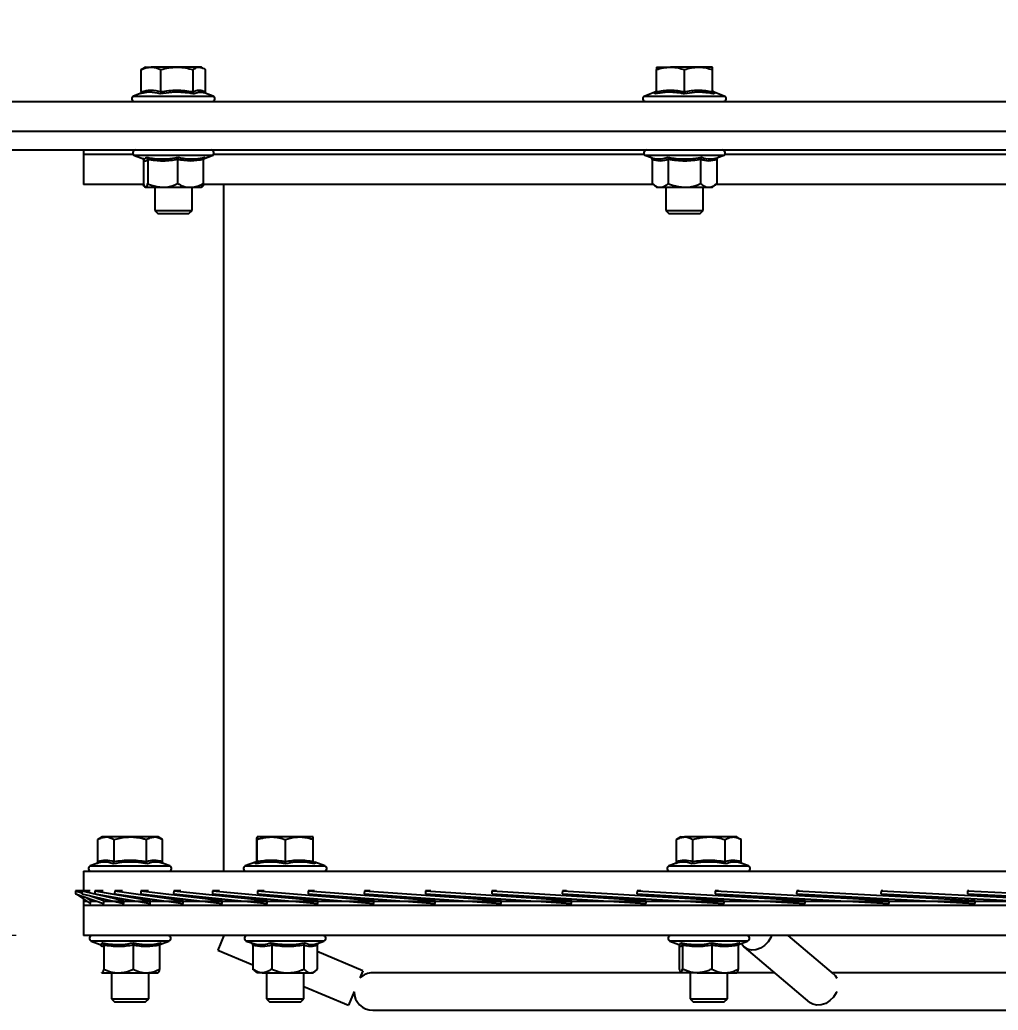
# Model space of a CAD drawing. Header units: millimetres. Extents: x 2 to 418, y 2 to 295.
# Drawn here: x 34.82 to 49.37, y 116.04 to 130.77 of the extents above; entities that cross this region are included whole.
import ezdxf

# ---------------------------------------------------------------- set-up
doc = ezdxf.new("R2010")
doc.units = ezdxf.units.MM
doc.styles.add('SLDTEXTSTYLE0', font='TXT', dxfattribs={"width": 0.75})
doc.dimstyles.new('SLDDIMSTYLE0', dxfattribs={"dimtxt": 2.116667, "dimasz": 1.5, "dimexe": 0, "dimexo": 0.0625, "dimgap": 0.529167, "dimtad": 1, "dimdec": 0, "dimlfac": 18, "dimrnd": 1e-09, "dimzin": 12, "dimdsep": 46, "dimtxsty": 'SLDTEXTSTYLE0', "dimsah": 1, "dimcen": 0.09, "dimadec": 0, "dimazin": 3, "dimtfac": 1, "dimtdec": 0, "dimtofl": 0, "dimtmove": 0, "dimatfit": 3, "dimfxl": 1, "dimfrac": 2, "dimtolj": 1, "dimtzin": 12, "dimarcsym": 0})

# ---------------------------------------------------------------- blocks, each defined once
blk = doc.blocks.new('_D')
at = {"color": 7, "linetype": 'Continuous', "lineweight": 18, "transparency": 16777216}
for p, q in [((44.925, 262.726), (22.16, 262.726)), ((23.16, 117.148), (23.16, 262.726)), ((34.761, 117.148), (22.16, 117.148))]:
    blk.add_line(p, q, dxfattribs=at)
for points in [[(23.16, 262.726), (22.66, 261.226), (23.66, 261.226)], [(23.16, 117.148), (23.66, 118.648), (22.66, 118.648)]]:
    blk.add_solid(points, dxfattribs=at)
at = {"color": 7, "linetype": 'Continuous', "lineweight": 18, "transparency": 16777216, "insert": (20.431, 176.529), "char_height": 2.1167, "attachment_point": 1, "rotation": 90, "style": 'SLDTEXTSTYLE0'}
blk.add_mtext('2620', dxfattribs=at)

msp = doc.modelspace()

# ---------------------------------------------------------------- linework, layer by layer
at = {"color": 7, "linetype": 'Continuous', "lineweight": 25}
for p, q in [((36.6497, 130.0466), (36.6227, 130.033)), ((36.6227, 129.7052), (36.6227, 130.033)), ((36.6831, 130.0702), (36.6488, 130.0504)), ((36.6831, 130.0702), (36.7692, 130.0702)), ((37.1541, 130.0702), (36.7692, 130.0702)), ((36.9156, 129.7052), (36.9156, 130.033)), ((37.4847, 130.0702), (37.1541, 130.0702)), ((37.3926, 129.7052), (37.3926, 130.033)), ((37.5164, 130.0702), (37.4847, 130.0702)), ((37.5508, 130.0504), (37.5164, 130.0702)), ((37.5768, 129.7052), (37.5768, 130.033)), ((44.289, 130.0702), (44.4973, 130.0702)), ((44.289, 129.7052), (44.289, 130.033)), ((44.914, 130.0702), (44.4973, 130.0702)), ((44.7057, 129.7052), (44.7057, 130.033)), ((45.1223, 130.0702), (44.914, 130.0702)), ((45.1223, 129.7052), (45.1223, 130.033)), ((44.2647, 129.6949), (44.1136, 129.64)), ((45.1447, 129.6897), (45.1446, 129.6905)), ((45.2977, 129.64), (45.1466, 129.6949)), ((29.3997, 129.5591), (53.6775, 129.5591)), ((36.6053, 129.6755), (36.5077, 129.64)), ((37.6918, 129.64), (37.5757, 129.6822)), ((29.3997, 129.1147), (53.6775, 129.1147)), ((29.3997, 128.8369), (53.6775, 128.8369)), ((35.7608, 128.8369), (35.7608, 128.7702)), ((35.7608, 128.7702), (35.7608, 128.3258)), ((36.5013, 128.7702), (35.7608, 128.7702)), ((36.5225, 128.7536), (36.6545, 128.7055)), ((36.6553, 128.6937), (36.6553, 128.3369)), ((36.7181, 128.6937), (36.7181, 128.3369)), ((37.1626, 128.6937), (37.1626, 128.3369)), ((37.5443, 128.6937), (37.5443, 128.3369)), ((37.5469, 128.7062), (37.677, 128.7536)), ((44.1072, 128.7702), (37.6982, 128.7702)), ((44.1284, 128.7536), (44.1975, 128.7284)), ((44.2245, 128.6937), (44.2245, 128.3369)), ((44.4651, 128.6937), (44.4651, 128.3369)), ((44.9462, 128.6937), (44.9462, 128.3369)), ((45.1868, 128.6937), (45.1868, 128.3369)), ((45.2139, 128.7284), (45.283, 128.7536)), ((53.079, 128.7702), (45.3041, 128.7702)), ((36.6519, 128.3258), (35.7608, 128.3258)), ((36.6424, 128.3258), (36.6641, 128.3135)), ((36.6488, 128.3109), (36.6832, 128.2814)), ((36.6867, 128.2814), (36.9403, 128.2814)), ((36.822, 128.2814), (36.822, 127.9385)), ((36.9403, 128.2814), (37.3534, 128.2814)), ((37.3534, 128.2814), (37.5164, 128.2814)), ((37.3775, 127.9385), (37.3775, 128.2814)), ((37.3776, 127.9385), (37.3776, 128.2814)), ((37.5165, 128.2814), (37.5508, 128.3109)), ((37.5513, 128.3122), (37.5314, 128.303)), ((44.2374, 128.3258), (37.5329, 128.3258)), ((37.8442, 128.3258), (37.8442, 118.1036)), ((44.2245, 128.3369), (44.289, 128.2814)), ((44.289, 128.2814), (44.3448, 128.2814)), ((44.3448, 128.2814), (44.7057, 128.2814)), ((44.4279, 128.2814), (44.4279, 127.9385)), ((44.7057, 128.2814), (45.0665, 128.2814)), ((44.9834, 127.9385), (44.9834, 128.2814)), ((45.0665, 128.2814), (45.1223, 128.2814)), ((45.1223, 128.2814), (45.1868, 128.3369)), ((53.2365, 128.3258), (45.1739, 128.3258)), ((36.822, 127.9385), (36.868, 127.8925)), ((36.822, 127.9385), (37.3775, 127.9385)), ((37.3315, 127.8925), (37.3775, 127.9385)), ((37.3316, 127.8925), (37.3776, 127.9385)), ((37.3775, 127.9385), (37.3776, 127.9385)), ((44.4279, 127.9385), (44.4739, 127.8925)), ((44.4279, 127.9385), (44.9834, 127.9385)), ((44.9374, 127.8925), (44.9834, 127.9385)), ((36.868, 127.8925), (37.3315, 127.8925)), ((37.3315, 127.8925), (37.3316, 127.8925)), ((44.4739, 127.8925), (44.9374, 127.8925)), ((36.0386, 118.6147), (35.9741, 118.5775)), ((35.9742, 118.2496), (35.9742, 118.5775)), ((36.0962, 118.6147), (36.0386, 118.6147)), ((36.4588, 118.6147), (36.0962, 118.6147)), ((36.2182, 118.2496), (36.2182, 118.5775)), ((36.8179, 118.6147), (36.4588, 118.6147)), ((36.6993, 118.2496), (36.6993, 118.5775)), ((36.872, 118.6147), (36.8179, 118.6147)), ((36.9364, 118.5775), (36.872, 118.6147)), ((36.9364, 118.2496), (36.9364, 118.5775)), ((38.344, 118.2496), (38.344, 118.5775)), ((38.5573, 118.6147), (38.346, 118.6147)), ((38.348, 118.2496), (38.348, 118.5775)), ((38.974, 118.6147), (38.5573, 118.6147)), ((38.7666, 118.2496), (38.7666, 118.5775)), ((39.1793, 118.6147), (38.974, 118.6147)), ((39.1813, 118.2496), (39.1813, 118.5775)), ((44.5853, 118.2496), (44.5853, 118.5775)), ((44.6497, 118.6147), (44.5876, 118.5788)), ((44.6497, 118.6147), (44.7073, 118.6147)), ((45.0699, 118.6147), (44.7073, 118.6147)), ((44.8293, 118.2496), (44.8293, 118.5775)), ((45.429, 118.6147), (45.0699, 118.6147)), ((45.3104, 118.2496), (45.3104, 118.5775)), ((45.4831, 118.6147), (45.429, 118.6147)), ((45.5452, 118.5788), (45.4831, 118.6147)), ((45.5475, 118.2496), (45.5475, 118.5775)), ((35.9472, 118.215), (35.8633, 118.1844)), ((37.0473, 118.1844), (36.9611, 118.2158)), ((38.3218, 118.2394), (38.1706, 118.1844)), ((38.3476, 118.2538), (38.348, 118.2496)), ((39.2016, 118.2343), (39.2017, 118.2351)), ((39.3547, 118.1844), (39.2035, 118.2394)), ((44.5568, 118.2144), (44.4744, 118.1844)), ((45.6584, 118.1844), (45.5722, 118.2158)), ((35.7608, 118.1036), (35.7608, 117.8144)), ((35.7608, 118.1036), (71.5942, 118.1036)), ((35.646, 117.8144), (35.6457, 117.77)), ((35.6457, 117.77), (36.0591, 117.6246)), ((35.7398, 117.8144), (35.646, 117.8144)), ((35.646, 117.8144), (35.7394, 117.7815)), ((35.6601, 117.7649), (35.8601, 117.6246)), ((35.7398, 117.8144), (35.7393, 117.77)), ((35.7393, 117.77), (36.3565, 117.6246)), ((35.8617, 117.8144), (35.7398, 117.8144)), ((35.7398, 117.8144), (36.357, 117.669)), ((35.9339, 117.8144), (35.9332, 117.77)), ((35.9332, 117.77), (36.7509, 117.6246)), ((36.0534, 117.8144), (35.9339, 117.8144)), ((35.9339, 117.8144), (36.7515, 117.669)), ((36.2273, 117.8144), (36.2264, 117.77)), ((36.2264, 117.77), (37.2398, 117.6246)), ((36.3437, 117.8144), (36.2273, 117.8144)), ((36.2273, 117.8144), (37.2407, 117.669)), ((36.6182, 117.8144), (36.6172, 117.77)), ((36.6172, 117.77), (37.8208, 117.6246)), ((36.7309, 117.8144), (36.6182, 117.8144)), ((36.6182, 117.8144), (37.8218, 117.669)), ((37.1046, 117.8144), (37.1034, 117.77)), ((37.1034, 117.77), (38.4903, 117.6246)), ((37.2129, 117.8144), (37.1046, 117.8144)), ((37.1046, 117.8144), (38.4915, 117.669)), ((37.6836, 117.8144), (37.6823, 117.77)), ((37.6823, 117.77), (39.2449, 117.6246)), ((37.7869, 117.8144), (37.6836, 117.8144)), ((37.6836, 117.8144), (39.2462, 117.669)), ((38.352, 117.8144), (38.3506, 117.77)), ((38.3506, 117.77), (40.0801, 117.6246)), ((38.4498, 117.8144), (38.352, 117.8144)), ((38.352, 117.8144), (40.0816, 117.669)), ((39.1062, 117.8144), (39.1046, 117.77)), ((39.1046, 117.77), (40.9914, 117.6246)), ((39.1979, 117.8144), (39.1062, 117.8144)), ((39.1062, 117.8144), (40.993, 117.669)), ((39.9419, 117.8144), (39.9402, 117.77)), ((39.9402, 117.77), (41.9736, 117.6246)), ((40.0269, 117.8144), (39.9419, 117.8144)), ((39.9419, 117.8144), (41.9753, 117.669)), ((40.8543, 117.8144), (40.8525, 117.77)), ((40.8525, 117.77), (43.0213, 117.6246)), ((40.9323, 117.8144), (40.8543, 117.8144)), ((40.8543, 117.8144), (43.0231, 117.669)), ((41.8385, 117.8144), (41.8366, 117.77)), ((41.8366, 117.77), (44.1285, 117.6246)), ((41.909, 117.8144), (41.8385, 117.8144)), ((41.8385, 117.8144), (44.1305, 117.669)), ((42.8889, 117.8144), (42.8869, 117.77)), ((42.8869, 117.77), (45.2892, 117.6246)), ((42.9515, 117.8144), (42.8889, 117.8144)), ((42.8889, 117.8144), (45.2912, 117.669)), ((43.9996, 117.8144), (43.9976, 117.77)), ((43.9976, 117.77), (46.4968, 117.6246)), ((44.0539, 117.8144), (43.9996, 117.8144)), ((43.9996, 117.8144), (46.4989, 117.669)), ((45.1645, 117.8144), (45.1623, 117.77)), ((45.1623, 117.77), (47.7445, 117.6246)), ((45.2102, 117.8144), (45.1645, 117.8144)), ((45.1645, 117.8144), (47.7467, 117.669)), ((46.377, 117.8144), (46.3747, 117.77)), ((46.3747, 117.77), (49.0255, 117.6246)), ((46.4138, 117.8144), (46.377, 117.8144)), ((46.377, 117.8144), (49.0277, 117.669)), ((47.6302, 117.8144), (47.628, 117.77)), ((47.628, 117.77), (50.3324, 117.6246)), ((47.6581, 117.8144), (47.6302, 117.8144)), ((47.6302, 117.8144), (50.3347, 117.669)), ((48.9173, 117.8144), (48.915, 117.77)), ((48.915, 117.77), (51.658, 117.6246)), ((48.936, 117.8144), (48.9173, 117.8144)), ((48.9173, 117.8144), (51.6603, 117.669)), ((35.7608, 117.6943), (35.7608, 117.669)), ((35.7608, 117.669), (35.7608, 117.6246)), ((35.7608, 117.669), (35.773, 117.669)), ((35.7608, 117.6246), (35.7608, 117.5925)), ((35.7608, 117.6246), (35.7729, 117.6246)), ((35.773, 117.6591), (35.8109, 117.6591)), ((35.7874, 117.7202), (35.8603, 117.669)), ((35.839, 117.7465), (36.0594, 117.669)), ((35.8603, 117.669), (35.8601, 117.6246)), ((35.8601, 117.6246), (35.8722, 117.6246)), ((35.8603, 117.669), (35.8725, 117.669)), ((35.8724, 117.6591), (35.9609, 117.6591)), ((36.0594, 117.669), (36.0591, 117.6246)), ((36.0591, 117.6246), (36.071, 117.6246)), ((36.0594, 117.669), (36.0715, 117.669)), ((36.0714, 117.6591), (55.0162, 117.6591)), ((36.357, 117.669), (36.3565, 117.6246)), ((36.3565, 117.6246), (36.3683, 117.6246)), ((36.357, 117.669), (36.3689, 117.669)), ((36.7515, 117.669), (36.7509, 117.6246)), ((36.7509, 117.6246), (36.7624, 117.6246)), ((36.7515, 117.669), (36.7632, 117.669)), ((37.2407, 117.669), (37.2398, 117.6246)), ((37.2398, 117.6246), (37.2511, 117.6246)), ((37.2407, 117.669), (37.252, 117.669)), ((37.8218, 117.669), (37.8208, 117.6246)), ((37.8208, 117.6246), (37.8317, 117.6246)), ((37.8218, 117.669), (37.8327, 117.669)), ((38.4915, 117.669), (38.4903, 117.6246)), ((38.4903, 117.6246), (38.5008, 117.6246)), ((38.4915, 117.669), (38.5021, 117.669)), ((39.2462, 117.669), (39.2449, 117.6246)), ((39.2449, 117.6246), (39.2549, 117.6246)), ((39.2462, 117.669), (39.2563, 117.669)), ((40.0816, 117.669), (40.0801, 117.6246)), ((40.0801, 117.6246), (40.0896, 117.6246)), ((40.0816, 117.669), (40.0911, 117.669)), ((40.993, 117.669), (40.9914, 117.6246)), ((40.9914, 117.6246), (41.0003, 117.6246)), ((40.993, 117.669), (41.0019, 117.669)), ((41.9753, 117.669), (41.9736, 117.6246)), ((41.9736, 117.6246), (41.9818, 117.6246)), ((41.9753, 117.669), (41.9836, 117.669)), ((43.0231, 117.669), (43.0213, 117.6246)), ((43.0213, 117.6246), (43.0288, 117.6246)), ((43.0231, 117.669), (43.0307, 117.669)), ((44.1305, 117.669), (44.1285, 117.6246)), ((44.1285, 117.6246), (44.1354, 117.6246)), ((44.1305, 117.669), (44.1373, 117.669)), ((45.2912, 117.669), (45.2892, 117.6246)), ((45.2892, 117.6246), (45.2953, 117.6246)), ((45.2912, 117.669), (45.2973, 117.669)), ((46.4989, 117.669), (46.4968, 117.6246)), ((46.4968, 117.6246), (46.5021, 117.6246)), ((46.4989, 117.669), (46.5042, 117.669)), ((47.7467, 117.669), (47.7445, 117.6246)), ((47.7445, 117.6246), (47.749, 117.6246)), ((47.7467, 117.669), (47.7512, 117.669)), ((49.0277, 117.669), (49.0255, 117.6246)), ((49.0255, 117.6246), (49.029, 117.6246)), ((49.0277, 117.669), (49.0313, 117.669)), ((35.7608, 117.5925), (35.7608, 117.148)), ((62.6358, 117.5925), (35.7608, 117.5925)), ((62.6358, 117.148), (35.7608, 117.148)), ((35.878, 117.0647), (36.0119, 117.016)), ((36.8987, 117.016), (37.0326, 117.0647)), ((37.8514, 117.148), (37.7598, 116.9309)), ((38.1853, 117.0647), (38.2619, 117.0368)), ((39.2467, 117.0307), (39.3399, 117.0647)), ((44.4891, 117.0647), (44.623, 117.016)), ((45.5098, 117.016), (45.6437, 117.0647)), ((46.9243, 116.5783), (46.2493, 117.148)), ((36.0635, 117.0048), (36.0635, 116.648)), ((36.5012, 117.0048), (36.5012, 116.648)), ((36.893, 117.0048), (36.893, 116.648)), ((37.7598, 116.9309), (38.2837, 116.7098)), ((38.2837, 117.0048), (38.2837, 116.648)), ((38.5629, 117.0048), (38.5629, 116.648)), ((39.0418, 117.0048), (39.0418, 116.648)), ((39.2416, 117.0048), (39.2416, 116.648)), ((39.9208, 116.6219), (39.2416, 116.9086)), ((44.6287, 117.0048), (44.6287, 116.648)), ((44.6746, 117.0048), (44.6746, 116.648)), ((45.1123, 117.0048), (45.1123, 116.648)), ((45.5041, 117.0048), (45.5041, 116.648)), ((45.5935, 116.9745), (46.566, 116.1537)), ((36.0367, 116.5941), (36.0386, 116.5925)), ((36.0405, 116.5925), (36.2823, 116.5925)), ((36.1775, 116.5925), (36.1775, 116.2051)), ((36.2823, 116.5925), (36.6971, 116.5925)), ((36.6971, 116.5925), (36.8717, 116.5925)), ((36.7331, 116.2051), (36.7331, 116.5925)), ((38.3042, 116.6284), (38.346, 116.5925)), ((38.4233, 116.5925), (38.346, 116.5925)), ((38.4233, 116.5925), (38.8024, 116.5925)), ((38.4849, 116.5925), (38.4849, 116.2051)), ((38.8024, 116.5925), (39.1417, 116.5925)), ((39.0404, 116.2051), (39.0404, 116.5925)), ((39.1417, 116.5925), (39.1793, 116.5925)), ((39.1793, 116.5925), (39.221, 116.6284)), ((39.9208, 116.6219), (39.8768, 116.5177)), ((44.6455, 116.5925), (40.0664, 116.5925)), ((44.8934, 116.5925), (44.6516, 116.5925)), ((44.7886, 116.5925), (44.7886, 116.2051)), ((44.8934, 116.5925), (45.3082, 116.5925)), ((45.3082, 116.5925), (45.4828, 116.5925)), ((45.3442, 116.2051), (45.3442, 116.5925)), ((46.0462, 116.5925), (45.4759, 116.5925)), ((53.2608, 116.5925), (46.9075, 116.5925)), ((39.0404, 116.3905), (39.7048, 116.1101)), ((39.7913, 116.3151), (39.7048, 116.1101)), ((36.1775, 116.2051), (36.2235, 116.1591)), ((36.1775, 116.2051), (36.7331, 116.2051)), ((36.2235, 116.1591), (36.6871, 116.1591)), ((36.6871, 116.1591), (36.7331, 116.2051)), ((38.4849, 116.2051), (38.5309, 116.1591)), ((38.4849, 116.2051), (39.0404, 116.2051)), ((38.5309, 116.1591), (38.9944, 116.1591)), ((38.9944, 116.1591), (39.0404, 116.2051)), ((44.7886, 116.2051), (44.8346, 116.1591)), ((44.7886, 116.2051), (45.3442, 116.2051)), ((44.8346, 116.1591), (45.2982, 116.1591)), ((45.2982, 116.1591), (45.3442, 116.2051)), ((40.0664, 116.0369), (67.2886, 116.0369))]:
    msp.add_line(p, q, dxfattribs=at)
at = {"color": 8, "linetype": 'Continuous', "lineweight": 25}
for p, q in [((36.5077, 129.64), (37.6918, 129.64)), ((44.1136, 129.64), (45.2977, 129.64)), ((37.677, 128.7536), (36.5225, 128.7536)), ((45.283, 128.7536), (44.1284, 128.7536)), ((35.8633, 118.1844), (37.0473, 118.1844)), ((38.1706, 118.1844), (39.3547, 118.1844)), ((44.4744, 118.1844), (45.6584, 118.1844)), ((35.8806, 117.0647), (35.878, 117.0647)), ((37.0326, 117.0647), (35.8806, 117.0647)), ((38.2925, 117.0647), (38.1853, 117.0647)), ((39.3399, 117.0647), (38.2925, 117.0647)), ((44.8268, 117.0647), (44.4891, 117.0647)), ((45.6437, 117.0647), (44.8268, 117.0647))]:
    msp.add_line(p, q, dxfattribs=at)
at = {"color": 7, "linetype": 'Continuous', "lineweight": 25, "flags": 128}
for points in [[(46.0022, 117.148), (45.9897, 117.1178), (45.9501, 117.0539), (45.8974, 116.9998), (45.8354, 116.9596), (45.7687, 116.9363), (45.7024, 116.9315), (45.6412, 116.9457), (45.5898, 116.9777), (45.552, 117.0253), (45.5493, 117.0303)], [(46.9243, 116.5783), (46.9488, 116.5531), (46.9723, 116.5148)], [(46.9702, 116.3151), (46.9622, 116.297), (46.9226, 116.233), (46.8699, 116.179), (46.8079, 116.1388), (46.7412, 116.1154), (46.6749, 116.1107), (46.6137, 116.1249), (46.566, 116.1537)]]:
    msp.add_lwpolyline(points, dxfattribs=at)
at = {"color": 7, "linetype": 'Continuous', "lineweight": 25}
for centre, radius, start, end in [((44.2557, 129.727), 0.0333, 286.19172, 352.05791), ((45.1557, 129.727), 0.0333, 187.96812, 254.30405), ((36.522, 129.6008), 0.0417, 110, 270), ((37.6775, 129.6008), 0.0417, 270, 70), ((44.1279, 129.6008), 0.0417, 110, 270), ((45.2834, 129.6008), 0.0417, 270, 70), ((36.5372, 128.7939), 0.043, 90, 250), ((37.6623, 128.7939), 0.043, 290, 90), ((44.1431, 128.7939), 0.043, 90, 250), ((45.2683, 128.7939), 0.043, 290, 90), ((35.8775, 118.1452), 0.0417, 110, 270), ((37.0331, 118.1452), 0.0417, 270, 70), ((38.1849, 118.1452), 0.0417, 110, 270), ((39.3404, 118.1452), 0.0417, 270, 70), ((44.4886, 118.1452), 0.0417, 110, 270), ((45.6442, 118.1452), 0.0417, 270, 70), ((35.8927, 117.1051), 0.043, 90, 250), ((37.0179, 117.1051), 0.043, 290, 90), ((38.2, 117.1051), 0.043, 90, 250), ((39.3252, 117.1051), 0.043, 290, 90), ((44.5038, 117.1051), 0.043, 90, 250), ((45.629, 117.1051), 0.043, 290, 90), ((40.0664, 116.3147), 0.2778, 90, 133.04609), ((40.0664, 116.3147), 0.2778, 181.19391, 270)]:
    msp.add_arc(centre, radius, start, end, dxfattribs=at)
for points, knots in [([(36.6227, 130.033), (36.6465, 130.0434), (36.6945, 130.0644), (36.7442, 130.0683), (36.7692, 130.0702)], [0, 0, 0, 0, 0.495458, 1, 1, 1, 1]), ([(36.7692, 130.0702), (36.7727, 130.0702), (36.8221, 130.0697), (36.8706, 130.0507), (36.9156, 130.033)], [0, 0, 0, 0, 0.0702211, 1, 1, 1, 1]), ([(36.9156, 130.033), (36.9544, 130.0434), (37.0325, 130.0644), (37.1134, 130.0683), (37.1541, 130.0702)], [0, 0, 0, 0, 0.495458, 1, 1, 1, 1]), ([(37.1541, 130.0702), (37.1598, 130.0702), (37.2403, 130.0697), (37.3193, 130.0507), (37.3926, 130.033)], [0, 0, 0, 0, 0.0702211, 1, 1, 1, 1]), ([(37.3926, 130.033), (37.4155, 130.048), (37.4459, 130.0679), (37.477, 130.0698), (37.4847, 130.0702)], [0, 0, 0, 0, 0.7536937, 1, 1, 1, 1]), ([(37.4847, 130.0702), (37.5087, 130.0658), (37.5399, 130.0599), (37.5699, 130.038), (37.5768, 130.033)], [0, 0, 0, 0, 0.7706379, 1, 1, 1, 1]), ([(44.289, 130.033), (44.3228, 130.0434), (44.3911, 130.0644), (44.4617, 130.0683), (44.4973, 130.0702)], [0, 0, 0, 0, 0.495458, 1, 1, 1, 1]), ([(44.289, 130.0702), (44.289, 130.0698), (44.289, 130.0679), (44.289, 130.048), (44.289, 130.033)], [0, 0, 0, 0, 0.2463063, 1, 1, 1, 1]), ([(44.4973, 130.0702), (44.5023, 130.0702), (44.5726, 130.0697), (44.6416, 130.0507), (44.7057, 130.033)], [0, 0, 0, 0, 0.0702211, 1, 1, 1, 1]), ([(44.7057, 130.033), (44.7395, 130.0434), (44.8078, 130.0644), (44.8784, 130.0683), (44.914, 130.0702)], [0, 0, 0, 0, 0.495458, 1, 1, 1, 1]), ([(44.914, 130.0702), (44.9189, 130.0702), (44.9893, 130.0697), (45.0582, 130.0507), (45.1223, 130.033)], [0, 0, 0, 0, 0.0702211, 1, 1, 1, 1]), ([(45.1223, 130.033), (45.1223, 130.048), (45.1223, 130.0679), (45.1223, 130.0698), (45.1223, 130.0702)], [0, 0, 0, 0, 0.75369373, 1, 1, 1, 1]), ([(36.6227, 129.7052), (36.6223, 129.7015), (36.6215, 129.6941), (36.6157, 129.6841), (36.6072, 129.6758), (36.5999, 129.6719), (36.596, 129.6705), (36.5959, 129.6705)], [0, 0, 0, 0, 0.2361125, 0.4712563, 0.7322305, 0.9938734, 1, 1, 1, 1]), ([(36.9053, 129.6705), (36.8921, 129.6743), (36.8261, 129.6934), (36.7219, 129.7029), (36.6317, 129.6797), (36.5959, 129.6705)], [0, 0, 0, 0, 0.1305234, 0.6552334, 1, 1, 1, 1]), ([(36.6227, 129.7052), (36.6708, 129.716), (36.7684, 129.7381), (36.8661, 129.7163), (36.9156, 129.7052)], [0, 0, 0, 0, 0.4922436, 1, 1, 1, 1]), ([(36.9156, 129.7052), (36.9155, 129.7015), (36.9152, 129.6941), (36.9129, 129.6841), (36.9096, 129.6758), (36.9068, 129.6719), (36.9053, 129.6705), (36.9053, 129.6705)], [0, 0, 0, 0, 0.2361125, 0.4712563, 0.7322305, 0.9938734, 1, 1, 1, 1]), ([(37.4091, 129.6705), (37.3874, 129.6743), (37.2783, 129.6934), (37.1077, 129.7029), (36.9628, 129.6797), (36.9053, 129.6705)], [0, 0, 0, 0, 0.1305234, 0.6552334, 1, 1, 1, 1]), ([(36.9156, 129.7052), (36.9939, 129.716), (37.1529, 129.7381), (37.3119, 129.7163), (37.3926, 129.7052)], [0, 0, 0, 0, 0.4922436, 1, 1, 1, 1]), ([(37.3926, 129.7052), (37.4228, 129.716), (37.4842, 129.7381), (37.5456, 129.7163), (37.5768, 129.7052)], [0, 0, 0, 0, 0.4922436, 1, 1, 1, 1]), ([(37.4091, 129.6705), (37.4091, 129.6705), (37.4067, 129.6719), (37.4022, 129.6758), (37.397, 129.6841), (37.3934, 129.6941), (37.3929, 129.7015), (37.3926, 129.7052)], [0, 0, 0, 0, 0.0061266, 0.2677695, 0.5287437, 0.7638875, 1, 1, 1, 1]), ([(37.5941, 129.6755), (37.5936, 129.6758), (37.5895, 129.6779), (37.5839, 129.6842), (37.5779, 129.6941), (37.5772, 129.7015), (37.5768, 129.7052)], [0, 0, 0, 0, 0.0442677, 0.3849002, 0.6918179, 1, 1, 1, 1]), ([(44.289, 129.7052), (44.2887, 129.7015), (44.288, 129.6941), (44.2828, 129.6841), (44.2754, 129.6758), (44.269, 129.6719), (44.2656, 129.6705), (44.2655, 129.6705)], [0, 0, 0, 0, 0.2361125, 0.4712563, 0.7322305, 0.9938734, 1, 1, 1, 1]), ([(44.7057, 129.6705), (44.6868, 129.6743), (44.5922, 129.6934), (44.4436, 129.7029), (44.3161, 129.6797), (44.2655, 129.6705)], [0, 0, 0, 0, 0.1305234, 0.6552334, 1, 1, 1, 1]), ([(44.289, 129.7052), (44.3574, 129.716), (44.4962, 129.7381), (44.6351, 129.7163), (44.7057, 129.7052)], [0, 0, 0, 0, 0.4922436, 1, 1, 1, 1]), ([(44.7057, 129.7052), (44.774, 129.716), (44.9129, 129.7381), (45.0518, 129.7163), (45.1223, 129.7052)], [0, 0, 0, 0, 0.4922436, 1, 1, 1, 1]), ([(44.7057, 129.7052), (44.7057, 129.7015), (44.7057, 129.6941), (44.7057, 129.6841), (44.7057, 129.6758), (44.7057, 129.6719), (44.7057, 129.6705), (44.7057, 129.6705)], [0, 0, 0, 0, 0.2361125, 0.4712563, 0.7322305, 0.9938734, 1, 1, 1, 1]), ([(45.1458, 129.6705), (45.1267, 129.6743), (45.0311, 129.6934), (44.8818, 129.7029), (44.7557, 129.6797), (44.7057, 129.6705)], [0, 0, 0, 0, 0.1305234, 0.6552334, 1, 1, 1, 1]), ([(45.1458, 129.6705), (45.1457, 129.6705), (45.1423, 129.6719), (45.1359, 129.6758), (45.1285, 129.6841), (45.1234, 129.6941), (45.1227, 129.7015), (45.1223, 129.7052)], [0, 0, 0, 0, 0.0061266, 0.2677695, 0.5287437, 0.7638875, 1, 1, 1, 1]), ([(36.6553, 128.6937), (36.6551, 128.6975), (36.6549, 128.7019), (36.6529, 128.7057), (36.6526, 128.7062)], [0, 0, 0, 0, 0.8523847, 1, 1, 1, 1]), ([(36.7181, 128.6937), (36.7077, 128.6829), (36.6868, 128.6608), (36.6659, 128.6826), (36.6553, 128.6937)], [0, 0, 0, 0, 0.4922436, 1, 1, 1, 1]), ([(36.6966, 128.7284), (36.7169, 128.7246), (36.8188, 128.7055), (36.9779, 128.696), (37.1127, 128.7192), (37.1661, 128.7284)], [0, 0, 0, 0, 0.1305234, 0.6552334, 1, 1, 1, 1]), ([(36.6966, 128.7284), (36.6966, 128.7284), (36.6997, 128.727), (36.7056, 128.7231), (36.7124, 128.7148), (36.7171, 128.7048), (36.7177, 128.6974), (36.7181, 128.6937)], [0, 0, 0, 0, 0.0061266, 0.2677695, 0.5287437, 0.7638875, 1, 1, 1, 1]), ([(37.1626, 128.6937), (37.0896, 128.6829), (36.9415, 128.6608), (36.7933, 128.6826), (36.7181, 128.6937)], [0, 0, 0, 0, 0.49224355, 1, 1, 1, 1]), ([(37.1661, 128.7284), (37.1661, 128.7284), (37.1656, 128.727), (37.1646, 128.7231), (37.1635, 128.7148), (37.1627, 128.7048), (37.1626, 128.6974), (37.1626, 128.6937)], [0, 0, 0, 0, 0.00612663, 0.26776949, 0.5287437, 0.76388747, 1, 1, 1, 1]), ([(37.5443, 128.6937), (37.4816, 128.6829), (37.3544, 128.6608), (37.2272, 128.6826), (37.1626, 128.6937)], [0, 0, 0, 0, 0.4922436, 1, 1, 1, 1]), ([(37.1661, 128.7284), (37.1833, 128.7246), (37.2699, 128.7055), (37.4059, 128.696), (37.5229, 128.7192), (37.5693, 128.7284)], [0, 0, 0, 0, 0.1305234, 0.6552334, 1, 1, 1, 1]), ([(37.5693, 128.7284), (37.5692, 128.7284), (37.5656, 128.727), (37.5588, 128.7231), (37.5508, 128.7148), (37.5454, 128.7048), (37.5446, 128.6974), (37.5443, 128.6937)], [0, 0, 0, 0, 0.0061266, 0.2677695, 0.5287437, 0.7638875, 1, 1, 1, 1]), ([(44.1975, 128.7284), (44.2086, 128.7246), (44.2644, 128.7055), (44.351, 128.696), (44.423, 128.7192), (44.4516, 128.7284)], [0, 0, 0, 0, 0.1305234, 0.6552334, 1, 1, 1, 1]), ([(44.2245, 128.6937), (44.2241, 128.6974), (44.2233, 128.7048), (44.2174, 128.7148), (44.2088, 128.7231), (44.2015, 128.727), (44.1975, 128.7284), (44.1975, 128.7284)], [0, 0, 0, 0, 0.2361125, 0.4712563, 0.7322305, 0.9938734, 1, 1, 1, 1]), ([(44.4651, 128.6937), (44.4256, 128.6829), (44.3455, 128.6608), (44.2653, 128.6826), (44.2245, 128.6937)], [0, 0, 0, 0, 0.4922436, 1, 1, 1, 1]), ([(44.4516, 128.7284), (44.4734, 128.7246), (44.5833, 128.7055), (44.7553, 128.696), (44.9017, 128.7192), (44.9598, 128.7284)], [0, 0, 0, 0, 0.1305234, 0.6552334, 1, 1, 1, 1]), ([(44.4516, 128.7284), (44.4516, 128.7284), (44.4536, 128.727), (44.4573, 128.7231), (44.4615, 128.7148), (44.4645, 128.7048), (44.4649, 128.6974), (44.4651, 128.6937)], [0, 0, 0, 0, 0.0061266, 0.2677695, 0.5287437, 0.7638875, 1, 1, 1, 1]), ([(44.9462, 128.6937), (44.8673, 128.6829), (44.707, 128.6608), (44.5466, 128.6826), (44.4651, 128.6937)], [0, 0, 0, 0, 0.4922436, 1, 1, 1, 1]), ([(44.9598, 128.7284), (44.9597, 128.7284), (44.9578, 128.727), (44.9541, 128.7231), (44.9498, 128.7148), (44.9468, 128.7048), (44.9464, 128.6974), (44.9462, 128.6937)], [0, 0, 0, 0, 0.0061266, 0.2677695, 0.5287437, 0.7638875, 1, 1, 1, 1]), ([(45.1868, 128.6937), (45.1473, 128.6829), (45.0672, 128.6608), (44.987, 128.6826), (44.9462, 128.6937)], [0, 0, 0, 0, 0.4922436, 1, 1, 1, 1]), ([(44.9598, 128.7284), (44.9705, 128.7246), (45.0246, 128.7055), (45.11, 128.696), (45.1844, 128.7192), (45.2139, 128.7284)], [0, 0, 0, 0, 0.1305234, 0.6552334, 1, 1, 1, 1]), ([(45.2139, 128.7284), (45.2138, 128.7284), (45.2099, 128.727), (45.2025, 128.7231), (45.1939, 128.7148), (45.188, 128.7048), (45.1872, 128.6974), (45.1868, 128.6937)], [0, 0, 0, 0, 0.0061266, 0.2677695, 0.5287437, 0.7638875, 1, 1, 1, 1]), ([(36.6553, 128.3369), (36.6601, 128.3223), (36.6701, 128.2926), (36.6809, 128.2815), (36.6865, 128.2814), (36.6867, 128.2814)], [0, 0, 0, 0, 0.48433965, 0.98632395, 1, 1, 1, 1]), ([(36.6867, 128.2814), (36.691, 128.2835), (36.7, 128.2878), (36.7104, 128.3127), (36.7163, 128.3314), (36.7181, 128.3369)], [0, 0, 0, 0, 0.4062935, 0.8272725, 1, 1, 1, 1]), ([(36.7181, 128.3369), (36.7369, 128.3284), (36.8075, 128.2966), (36.8841, 128.2878), (36.9403, 128.2814)], [0, 0, 0, 0, 0.2661302, 1, 1, 1, 1]), ([(36.9403, 128.2814), (36.9454, 128.2814), (37.0075, 128.2821), (37.0837, 128.3016), (37.1495, 128.331), (37.1626, 128.3369)], [0, 0, 0, 0, 0.06669484, 0.81409777, 1, 1, 1, 1]), ([(37.1626, 128.3369), (37.1922, 128.3223), (37.2527, 128.2926), (37.3187, 128.2815), (37.3525, 128.2814), (37.3534, 128.2814)], [0, 0, 0, 0, 0.4843396, 0.986324, 1, 1, 1, 1]), ([(37.3534, 128.2814), (37.3801, 128.2835), (37.4345, 128.2878), (37.4978, 128.3127), (37.5338, 128.3314), (37.5443, 128.3369)], [0, 0, 0, 0, 0.4062935, 0.8272725, 1, 1, 1, 1]), ([(37.5443, 128.3369), (37.5394, 128.3223), (37.5294, 128.2926), (37.5186, 128.2815), (37.513, 128.2814), (37.5129, 128.2814)], [0, 0, 0, 0, 0.4843396, 0.986324, 1, 1, 1, 1]), ([(44.2245, 128.3369), (44.2432, 128.3223), (44.2813, 128.2926), (44.3229, 128.2815), (44.3443, 128.2814), (44.3448, 128.2814)], [0, 0, 0, 0, 0.4843396, 0.986324, 1, 1, 1, 1]), ([(44.3448, 128.2814), (44.3617, 128.2835), (44.3959, 128.2878), (44.4358, 128.3127), (44.4585, 128.3314), (44.4651, 128.3369)], [0, 0, 0, 0, 0.4062935, 0.8272725, 1, 1, 1, 1]), ([(44.4651, 128.3369), (44.4855, 128.3284), (44.5619, 128.2966), (44.6448, 128.2878), (44.7057, 128.2814)], [0, 0, 0, 0, 0.2661302, 1, 1, 1, 1]), ([(44.7057, 128.2814), (44.7112, 128.2814), (44.7784, 128.2821), (44.8609, 128.3016), (44.9321, 128.331), (44.9462, 128.3369)], [0, 0, 0, 0, 0.0666948, 0.8140978, 1, 1, 1, 1]), ([(44.9462, 128.3369), (44.9649, 128.3223), (45.003, 128.2926), (45.0446, 128.2815), (45.0659, 128.2814), (45.0665, 128.2814)], [0, 0, 0, 0, 0.4843396, 0.986324, 1, 1, 1, 1]), ([(45.0665, 128.2814), (45.0833, 128.2835), (45.1176, 128.2878), (45.1575, 128.3127), (45.1802, 128.3314), (45.1868, 128.3369)], [0, 0, 0, 0, 0.40629346, 0.82727247, 1, 1, 1, 1]), ([(35.9742, 118.5775), (35.994, 118.5879), (36.034, 118.6089), (36.0753, 118.6127), (36.0962, 118.6147)], [0, 0, 0, 0, 0.495458, 1, 1, 1, 1]), ([(36.0962, 118.6147), (36.0991, 118.6146), (36.1403, 118.6141), (36.1807, 118.5951), (36.2182, 118.5775)], [0, 0, 0, 0, 0.0702211, 1, 1, 1, 1]), ([(36.2182, 118.5775), (36.278, 118.5925), (36.3573, 118.6123), (36.4387, 118.6142), (36.4588, 118.6147)], [0, 0, 0, 0, 0.75369373, 1, 1, 1, 1]), ([(36.4588, 118.6147), (36.5215, 118.6102), (36.603, 118.6044), (36.6814, 118.5825), (36.6993, 118.5775)], [0, 0, 0, 0, 0.7706379, 1, 1, 1, 1]), ([(36.6993, 118.5775), (36.7186, 118.5879), (36.7574, 118.6089), (36.7976, 118.6127), (36.8179, 118.6147)], [0, 0, 0, 0, 0.495458, 1, 1, 1, 1]), ([(36.8179, 118.6147), (36.8207, 118.6146), (36.8607, 118.6141), (36.8999, 118.5951), (36.9364, 118.5775)], [0, 0, 0, 0, 0.0702211, 1, 1, 1, 1]), ([(38.344, 118.5775), (38.3443, 118.5879), (38.345, 118.6089), (38.3456, 118.6127), (38.346, 118.6147)], [0, 0, 0, 0, 0.495458, 1, 1, 1, 1]), ([(38.346, 118.6147), (38.346, 118.6146), (38.3467, 118.6141), (38.3474, 118.5951), (38.348, 118.5775)], [0, 0, 0, 0, 0.0702211, 1, 1, 1, 1]), ([(38.348, 118.5775), (38.382, 118.5879), (38.4506, 118.6089), (38.5215, 118.6127), (38.5573, 118.6147)], [0, 0, 0, 0, 0.495458, 1, 1, 1, 1]), ([(38.5573, 118.6147), (38.5623, 118.6146), (38.633, 118.6141), (38.7022, 118.5951), (38.7666, 118.5775)], [0, 0, 0, 0, 0.0702211, 1, 1, 1, 1]), ([(38.7666, 118.5775), (38.8182, 118.5925), (38.8865, 118.6123), (38.9567, 118.6142), (38.974, 118.6147)], [0, 0, 0, 0, 0.7536937, 1, 1, 1, 1]), ([(38.974, 118.6147), (39.0281, 118.6102), (39.0983, 118.6044), (39.1658, 118.5825), (39.1813, 118.5775)], [0, 0, 0, 0, 0.7706379, 1, 1, 1, 1]), ([(39.1813, 118.5775), (39.181, 118.5879), (39.1803, 118.6089), (39.1796, 118.6127), (39.1793, 118.6147)], [0, 0, 0, 0, 0.495458, 1, 1, 1, 1]), ([(44.5853, 118.5775), (44.6051, 118.5879), (44.6451, 118.6089), (44.6864, 118.6127), (44.7073, 118.6147)], [0, 0, 0, 0, 0.495458, 1, 1, 1, 1]), ([(44.7073, 118.6147), (44.7102, 118.6146), (44.7514, 118.6141), (44.7918, 118.5951), (44.8293, 118.5775)], [0, 0, 0, 0, 0.0702211, 1, 1, 1, 1]), ([(44.8293, 118.5775), (44.8684, 118.5879), (44.9472, 118.6089), (45.0288, 118.6127), (45.0699, 118.6147)], [0, 0, 0, 0, 0.495458, 1, 1, 1, 1]), ([(45.0699, 118.6147), (45.0756, 118.6146), (45.1568, 118.6141), (45.2364, 118.5951), (45.3104, 118.5775)], [0, 0, 0, 0, 0.0702211, 1, 1, 1, 1]), ([(45.3104, 118.5775), (45.3399, 118.5925), (45.379, 118.6123), (45.4191, 118.6142), (45.429, 118.6147)], [0, 0, 0, 0, 0.7536937, 1, 1, 1, 1]), ([(45.429, 118.6147), (45.4599, 118.6102), (45.5, 118.6044), (45.5387, 118.5825), (45.5475, 118.5775)], [0, 0, 0, 0, 0.7706379, 1, 1, 1, 1]), ([(35.9742, 118.2496), (35.9738, 118.2459), (35.973, 118.2386), (35.967, 118.2285), (35.9585, 118.2203), (35.9511, 118.2164), (35.9472, 118.2149), (35.9471, 118.2149)], [0, 0, 0, 0, 0.2361125, 0.4712563, 0.7322305, 0.9938734, 1, 1, 1, 1]), ([(36.2049, 118.2149), (36.1939, 118.2187), (36.1391, 118.2379), (36.0525, 118.2473), (35.977, 118.2241), (35.9471, 118.2149)], [0, 0, 0, 0, 0.1305234, 0.6552334, 1, 1, 1, 1]), ([(35.9742, 118.2496), (36.0142, 118.2605), (36.0955, 118.2825), (36.1769, 118.2607), (36.2182, 118.2496)], [0, 0, 0, 0, 0.4922436, 1, 1, 1, 1]), ([(36.2049, 118.2149), (36.2049, 118.2149), (36.2068, 118.2164), (36.2105, 118.2203), (36.2147, 118.2285), (36.2176, 118.2386), (36.218, 118.2459), (36.2182, 118.2496)], [0, 0, 0, 0, 0.0061266, 0.2677695, 0.5287437, 0.7638875, 1, 1, 1, 1]), ([(36.7131, 118.2149), (36.6912, 118.2187), (36.5813, 118.2379), (36.4093, 118.2473), (36.2629, 118.2241), (36.2049, 118.2149)], [0, 0, 0, 0, 0.1305234, 0.6552334, 1, 1, 1, 1]), ([(36.2182, 118.2496), (36.2971, 118.2605), (36.4575, 118.2825), (36.6179, 118.2607), (36.6993, 118.2496)], [0, 0, 0, 0, 0.4922436, 1, 1, 1, 1]), ([(36.6993, 118.2496), (36.7382, 118.2605), (36.8172, 118.2825), (36.8963, 118.2607), (36.9364, 118.2496)], [0, 0, 0, 0, 0.4922436, 1, 1, 1, 1]), ([(36.7131, 118.2149), (36.713, 118.2149), (36.711, 118.2164), (36.7073, 118.2203), (36.7029, 118.2285), (36.6999, 118.2386), (36.6995, 118.2459), (36.6993, 118.2496)], [0, 0, 0, 0, 0.00612663, 0.26776949, 0.5287437, 0.76388747, 1, 1, 1, 1]), ([(36.9635, 118.2149), (36.9525, 118.2187), (36.8975, 118.2379), (36.8121, 118.2473), (36.7412, 118.2241), (36.7131, 118.2149)], [0, 0, 0, 0, 0.1305234, 0.6552334, 1, 1, 1, 1]), ([(36.9635, 118.2149), (36.9634, 118.2149), (36.9595, 118.2164), (36.9521, 118.2203), (36.9435, 118.2285), (36.9376, 118.2386), (36.9368, 118.2459), (36.9364, 118.2496)], [0, 0, 0, 0, 0.0061266, 0.2677695, 0.5287437, 0.7638875, 1, 1, 1, 1]), ([(38.3445, 118.2585), (38.3447, 118.2588), (38.3449, 118.2593), (38.3429, 118.2527), (38.3387, 118.2456), (38.3319, 118.2386), (38.3258, 118.2366), (38.3233, 118.2357)], [0, 0, 0, 0, 0.4748894, 0.6393944, 0.7791837, 0.9086992, 1, 1, 1, 1]), ([(38.348, 118.2496), (38.3476, 118.2459), (38.3469, 118.2386), (38.3418, 118.2285), (38.3345, 118.2203), (38.3281, 118.2164), (38.3247, 118.2149), (38.3246, 118.2149)], [0, 0, 0, 0, 0.2361125, 0.4712563, 0.7322305, 0.9938734, 1, 1, 1, 1]), ([(38.7669, 118.2149), (38.7479, 118.2187), (38.6528, 118.2379), (38.5035, 118.2473), (38.3754, 118.2241), (38.3246, 118.2149)], [0, 0, 0, 0, 0.1305234, 0.6552334, 1, 1, 1, 1]), ([(38.348, 118.2496), (38.4167, 118.2605), (38.5562, 118.2825), (38.6958, 118.2607), (38.7666, 118.2496)], [0, 0, 0, 0, 0.4922436, 1, 1, 1, 1]), ([(38.7666, 118.2496), (38.8347, 118.2605), (38.9729, 118.2825), (39.1111, 118.2607), (39.1813, 118.2496)], [0, 0, 0, 0, 0.4922436, 1, 1, 1, 1]), ([(38.7669, 118.2149), (38.7669, 118.2149), (38.7668, 118.2164), (38.7668, 118.2203), (38.7667, 118.2285), (38.7667, 118.2386), (38.7667, 118.2459), (38.7666, 118.2496)], [0, 0, 0, 0, 0.00612663, 0.26776949, 0.5287437, 0.76388747, 1, 1, 1, 1]), ([(39.2049, 118.2149), (39.1859, 118.2187), (39.0907, 118.2379), (38.9421, 118.2473), (38.8166, 118.2241), (38.7669, 118.2149)], [0, 0, 0, 0, 0.1305234, 0.6552334, 1, 1, 1, 1]), ([(39.2018, 118.2353), (39.2017, 118.2353), (39.198, 118.2358), (39.1923, 118.2402), (39.1863, 118.2461), (39.1831, 118.2515), (39.1814, 118.2557), (39.1805, 118.2591), (39.1805, 118.2593), (39.1805, 118.2594)], [0, 0, 0, 0, 0.00242803, 0.12861758, 0.23826362, 0.34136111, 0.45801718, 0.63971514, 1, 1, 1, 1]), ([(39.2049, 118.2149), (39.2048, 118.2149), (39.2014, 118.2164), (39.195, 118.2203), (39.1875, 118.2285), (39.1823, 118.2386), (39.1816, 118.2459), (39.1813, 118.2496)], [0, 0, 0, 0, 0.00612663, 0.26776949, 0.5287437, 0.76388747, 1, 1, 1, 1]), ([(44.5853, 118.2496), (44.5849, 118.2459), (44.5841, 118.2386), (44.5782, 118.2285), (44.5696, 118.2203), (44.5622, 118.2164), (44.5583, 118.2149), (44.5582, 118.2149)], [0, 0, 0, 0, 0.2361125, 0.4712563, 0.7322305, 0.9938734, 1, 1, 1, 1]), ([(44.816, 118.2149), (44.8051, 118.2187), (44.7502, 118.2379), (44.6636, 118.2473), (44.5881, 118.2241), (44.5582, 118.2149)], [0, 0, 0, 0, 0.1305234, 0.6552334, 1, 1, 1, 1]), ([(44.5853, 118.2496), (44.6253, 118.2605), (44.7067, 118.2825), (44.788, 118.2607), (44.8293, 118.2496)], [0, 0, 0, 0, 0.4922436, 1, 1, 1, 1]), ([(44.8293, 118.2496), (44.8291, 118.2459), (44.8287, 118.2386), (44.8258, 118.2285), (44.8216, 118.2203), (44.8179, 118.2164), (44.816, 118.2149), (44.816, 118.2149)], [0, 0, 0, 0, 0.2361125, 0.4712563, 0.7322305, 0.9938734, 1, 1, 1, 1]), ([(45.3242, 118.2149), (45.3023, 118.2187), (45.1924, 118.2379), (45.0204, 118.2473), (44.874, 118.2241), (44.816, 118.2149)], [0, 0, 0, 0, 0.1305234, 0.6552334, 1, 1, 1, 1]), ([(44.8293, 118.2496), (44.9083, 118.2605), (45.0686, 118.2825), (45.229, 118.2607), (45.3104, 118.2496)], [0, 0, 0, 0, 0.4922436, 1, 1, 1, 1]), ([(45.3104, 118.2496), (45.3493, 118.2605), (45.4283, 118.2825), (45.5074, 118.2607), (45.5475, 118.2496)], [0, 0, 0, 0, 0.4922436, 1, 1, 1, 1]), ([(45.3242, 118.2149), (45.3241, 118.2149), (45.3221, 118.2164), (45.3184, 118.2203), (45.3141, 118.2285), (45.311, 118.2386), (45.3106, 118.2459), (45.3104, 118.2496)], [0, 0, 0, 0, 0.00612663, 0.26776949, 0.5287437, 0.76388747, 1, 1, 1, 1]), ([(45.5746, 118.2149), (45.5636, 118.2187), (45.5086, 118.2379), (45.4232, 118.2473), (45.3523, 118.2241), (45.3242, 118.2149)], [0, 0, 0, 0, 0.1305234, 0.6552334, 1, 1, 1, 1]), ([(45.5746, 118.2149), (45.5745, 118.2149), (45.5706, 118.2164), (45.5632, 118.2203), (45.5546, 118.2285), (45.5487, 118.2386), (45.5479, 118.2459), (45.5475, 118.2496)], [0, 0, 0, 0, 0.0061266, 0.2677695, 0.5287437, 0.7638875, 1, 1, 1, 1]), ([(36.0176, 117.0048), (36.0173, 117.0086), (36.017, 117.0139), (36.0145, 117.0183), (36.0138, 117.0196)], [0, 0, 0, 0, 0.7112103, 1, 1, 1, 1]), ([(36.0414, 117.0395), (36.0614, 117.0357), (36.1618, 117.0166), (36.3186, 117.0071), (36.4512, 117.0303), (36.5038, 117.0395)], [0, 0, 0, 0, 0.1305234, 0.6552334, 1, 1, 1, 1]), ([(36.0635, 117.0048), (36.0631, 117.0085), (36.0625, 117.0159), (36.0577, 117.0259), (36.0507, 117.0342), (36.0447, 117.0381), (36.0415, 117.0395), (36.0414, 117.0395)], [0, 0, 0, 0, 0.23611253, 0.4712563, 0.73223051, 0.99387337, 1, 1, 1, 1]), ([(36.5012, 117.0048), (36.5012, 117.0085), (36.5013, 117.0159), (36.5019, 117.0259), (36.5027, 117.0342), (36.5034, 117.0381), (36.5038, 117.0395), (36.5038, 117.0395)], [0, 0, 0, 0, 0.2361125, 0.4712563, 0.7322305, 0.9938734, 1, 1, 1, 1]), ([(36.5038, 117.0395), (36.5215, 117.0357), (36.6103, 117.0166), (36.75, 117.0071), (36.8701, 117.0303), (36.9177, 117.0395)], [0, 0, 0, 0, 0.1305234, 0.6552334, 1, 1, 1, 1]), ([(36.9177, 117.0395), (36.9176, 117.0395), (36.914, 117.0381), (36.9073, 117.0342), (36.8995, 117.0259), (36.8941, 117.0159), (36.8934, 117.0085), (36.893, 117.0048)], [0, 0, 0, 0, 0.0061266, 0.2677695, 0.5287437, 0.7638875, 1, 1, 1, 1]), ([(38.2567, 117.0395), (38.2696, 117.0357), (38.3342, 117.0166), (38.4346, 117.0071), (38.5184, 117.0303), (38.5517, 117.0395)], [0, 0, 0, 0, 0.1305234, 0.6552334, 1, 1, 1, 1]), ([(38.2837, 117.0048), (38.2833, 117.0085), (38.2825, 117.0159), (38.2766, 117.0259), (38.2681, 117.0342), (38.2607, 117.0381), (38.2568, 117.0395), (38.2567, 117.0395)], [0, 0, 0, 0, 0.23611253, 0.4712563, 0.73223051, 0.99387337, 1, 1, 1, 1]), ([(38.5517, 117.0395), (38.5734, 117.0357), (38.6827, 117.0166), (38.8539, 117.0071), (38.9997, 117.0303), (39.0576, 117.0395)], [0, 0, 0, 0, 0.1305234, 0.6552334, 1, 1, 1, 1]), ([(38.5629, 117.0048), (38.5627, 117.0085), (38.5624, 117.0159), (38.56, 117.0259), (38.5564, 117.0342), (38.5533, 117.0381), (38.5517, 117.0395), (38.5517, 117.0395)], [0, 0, 0, 0, 0.2361125, 0.4712563, 0.7322305, 0.9938734, 1, 1, 1, 1]), ([(39.0418, 117.0048), (39.0421, 117.0085), (39.0425, 117.0159), (39.046, 117.0259), (39.051, 117.0342), (39.0552, 117.0381), (39.0575, 117.0395), (39.0576, 117.0395)], [0, 0, 0, 0, 0.2361125, 0.4712563, 0.7322305, 0.9938734, 1, 1, 1, 1]), ([(39.2633, 117.0368), (39.2613, 117.0359), (39.2557, 117.0331), (39.2487, 117.0258), (39.2428, 117.0159), (39.242, 117.0085), (39.2416, 117.0048)], [0, 0, 0, 0, 0.1615871, 0.4604058, 0.7296483, 1, 1, 1, 1]), ([(44.6249, 117.0196), (44.6256, 117.0183), (44.6281, 117.0139), (44.6285, 117.0086), (44.6287, 117.0048)], [0, 0, 0, 0, 0.2925085, 1, 1, 1, 1]), ([(44.6525, 117.0395), (44.6725, 117.0357), (44.7729, 117.0166), (44.9297, 117.0071), (45.0623, 117.0303), (45.1149, 117.0395)], [0, 0, 0, 0, 0.1305234, 0.6552334, 1, 1, 1, 1]), ([(44.6746, 117.0048), (44.6743, 117.0085), (44.6736, 117.0159), (44.6688, 117.0259), (44.6618, 117.0342), (44.6558, 117.0381), (44.6526, 117.0395), (44.6525, 117.0395)], [0, 0, 0, 0, 0.2361125, 0.4712563, 0.7322305, 0.9938734, 1, 1, 1, 1]), ([(45.1123, 117.0048), (45.1123, 117.0085), (45.1124, 117.0159), (45.113, 117.0259), (45.1138, 117.0342), (45.1145, 117.0381), (45.1149, 117.0395), (45.1149, 117.0395)], [0, 0, 0, 0, 0.2361125, 0.4712563, 0.7322305, 0.9938734, 1, 1, 1, 1]), ([(45.1149, 117.0395), (45.1326, 117.0357), (45.2215, 117.0166), (45.3611, 117.0071), (45.4812, 117.0303), (45.5288, 117.0395)], [0, 0, 0, 0, 0.1305234, 0.6552334, 1, 1, 1, 1]), ([(45.5041, 117.0048), (45.5045, 117.0085), (45.5052, 117.0159), (45.5106, 117.0259), (45.5184, 117.0342), (45.5251, 117.0381), (45.5287, 117.0395), (45.5288, 117.0395)], [0, 0, 0, 0, 0.2361125, 0.4712563, 0.7322305, 0.9938734, 1, 1, 1, 1]), ([(36.0635, 117.0048), (36.0559, 116.994), (36.0406, 116.9719), (36.0253, 116.9937), (36.0176, 117.0048)], [0, 0, 0, 0, 0.4922436, 1, 1, 1, 1]), ([(36.5012, 117.0048), (36.4294, 116.994), (36.2835, 116.9719), (36.1376, 116.9937), (36.0635, 117.0048)], [0, 0, 0, 0, 0.49224355, 1, 1, 1, 1]), ([(36.893, 117.0048), (36.8287, 116.994), (36.6981, 116.9719), (36.5675, 116.9937), (36.5012, 117.0048)], [0, 0, 0, 0, 0.4922436, 1, 1, 1, 1]), ([(38.5629, 117.0048), (38.5171, 116.994), (38.4241, 116.9719), (38.331, 116.9937), (38.2837, 117.0048)], [0, 0, 0, 0, 0.4922436, 1, 1, 1, 1]), ([(39.0418, 117.0048), (38.9633, 116.994), (38.8037, 116.9719), (38.644, 116.9937), (38.5629, 117.0048)], [0, 0, 0, 0, 0.49224355, 1, 1, 1, 1]), ([(39.2416, 117.0048), (39.2088, 116.994), (39.1422, 116.9719), (39.0757, 116.9937), (39.0418, 117.0048)], [0, 0, 0, 0, 0.4922436, 1, 1, 1, 1]), ([(44.6746, 117.0048), (44.6671, 116.994), (44.6518, 116.9719), (44.6365, 116.9937), (44.6287, 117.0048)], [0, 0, 0, 0, 0.4922436, 1, 1, 1, 1]), ([(45.1123, 117.0048), (45.0405, 116.994), (44.8946, 116.9719), (44.7487, 116.9937), (44.6746, 117.0048)], [0, 0, 0, 0, 0.4922436, 1, 1, 1, 1]), ([(45.5041, 117.0048), (45.4398, 116.994), (45.3093, 116.9719), (45.1786, 116.9937), (45.1123, 117.0048)], [0, 0, 0, 0, 0.4922436, 1, 1, 1, 1]), ([(36.0405, 116.5925), (36.04, 116.5923), (36.0387, 116.592), (36.0375, 116.5955), (36.0368, 116.5975)], [0, 0, 0, 0, 0.4162308, 1, 1, 1, 1]), ([(36.0635, 116.648), (36.0615, 116.6395), (36.0542, 116.6077), (36.0463, 116.5989), (36.0405, 116.5925)], [0, 0, 0, 0, 0.2661302, 1, 1, 1, 1]), ([(36.0635, 116.648), (36.0975, 116.6334), (36.1668, 116.6037), (36.2425, 116.5926), (36.2813, 116.5925), (36.2823, 116.5925)], [0, 0, 0, 0, 0.4843396, 0.986324, 1, 1, 1, 1]), ([(36.2823, 116.5925), (36.313, 116.5946), (36.3753, 116.5989), (36.4479, 116.6238), (36.4892, 116.6426), (36.5012, 116.648)], [0, 0, 0, 0, 0.4062935, 0.8272725, 1, 1, 1, 1]), ([(36.5012, 116.648), (36.5317, 116.6334), (36.5937, 116.6037), (36.6614, 116.5926), (36.6962, 116.5925), (36.6971, 116.5925)], [0, 0, 0, 0, 0.48433965, 0.98632395, 1, 1, 1, 1]), ([(36.6971, 116.5925), (36.7245, 116.5946), (36.7804, 116.5989), (36.8453, 116.6238), (36.8822, 116.6426), (36.893, 116.648)], [0, 0, 0, 0, 0.4062935, 0.8272725, 1, 1, 1, 1]), ([(36.893, 116.648), (36.8911, 116.6395), (36.8838, 116.6077), (36.8759, 116.5989), (36.8701, 116.5925)], [0, 0, 0, 0, 0.2661302, 1, 1, 1, 1]), ([(38.4233, 116.5925), (38.4201, 116.5925), (38.3811, 116.5933), (38.3332, 116.6127), (38.2919, 116.6422), (38.2837, 116.648)], [0, 0, 0, 0, 0.0666948, 0.8140978, 1, 1, 1, 1]), ([(38.3046, 116.6289), (38.3032, 116.6299), (38.296, 116.6347), (38.2891, 116.6421), (38.2837, 116.648)], [0, 0, 0, 0, 0.2050456, 1, 1, 1, 1]), ([(38.5629, 116.648), (38.5511, 116.6395), (38.5067, 116.6077), (38.4586, 116.5989), (38.4233, 116.5925)], [0, 0, 0, 0, 0.2661302, 1, 1, 1, 1]), ([(38.5629, 116.648), (38.6001, 116.6334), (38.676, 116.6037), (38.7588, 116.5926), (38.8013, 116.5925), (38.8024, 116.5925)], [0, 0, 0, 0, 0.4843396, 0.986324, 1, 1, 1, 1]), ([(38.8024, 116.5925), (38.8359, 116.5946), (38.9041, 116.5989), (38.9835, 116.6238), (39.0287, 116.6426), (39.0418, 116.648)], [0, 0, 0, 0, 0.4062935, 0.8272725, 1, 1, 1, 1]), ([(39.0418, 116.648), (39.0574, 116.6334), (39.089, 116.6037), (39.1235, 116.5926), (39.1412, 116.5925), (39.1417, 116.5925)], [0, 0, 0, 0, 0.4843396, 0.986324, 1, 1, 1, 1]), ([(39.1417, 116.5925), (39.1557, 116.5946), (39.1841, 116.5989), (39.2172, 116.6238), (39.2361, 116.6426), (39.2416, 116.648)], [0, 0, 0, 0, 0.4062935, 0.8272725, 1, 1, 1, 1]), ([(44.6287, 116.648), (44.6323, 116.6334), (44.6395, 116.6037), (44.6475, 116.5926), (44.6515, 116.5925), (44.6516, 116.5925)], [0, 0, 0, 0, 0.4843396, 0.986324, 1, 1, 1, 1]), ([(44.6516, 116.5925), (44.6548, 116.5946), (44.6614, 116.5989), (44.669, 116.6238), (44.6733, 116.6426), (44.6746, 116.648)], [0, 0, 0, 0, 0.4062935, 0.8272725, 1, 1, 1, 1]), ([(44.8934, 116.5925), (44.8884, 116.5925), (44.8272, 116.5933), (44.7522, 116.6127), (44.6875, 116.6422), (44.6746, 116.648)], [0, 0, 0, 0, 0.06669484, 0.81409777, 1, 1, 1, 1]), ([(45.1123, 116.648), (45.0938, 116.6395), (45.0242, 116.6077), (44.9488, 116.5989), (44.8934, 116.5925)], [0, 0, 0, 0, 0.2661302, 1, 1, 1, 1]), ([(45.1123, 116.648), (45.1428, 116.6334), (45.2048, 116.6037), (45.2725, 116.5926), (45.3073, 116.5925), (45.3082, 116.5925)], [0, 0, 0, 0, 0.4843396, 0.986324, 1, 1, 1, 1]), ([(45.3082, 116.5925), (45.3356, 116.5946), (45.3915, 116.5989), (45.4564, 116.6238), (45.4934, 116.6426), (45.5041, 116.648)], [0, 0, 0, 0, 0.4062935, 0.8272725, 1, 1, 1, 1]), ([(45.5041, 116.648), (45.5005, 116.6334), (45.4933, 116.6037), (45.4853, 116.5926), (45.4813, 116.5925), (45.4812, 116.5925)], [0, 0, 0, 0, 0.4843396, 0.986324, 1, 1, 1, 1])]:
    msp.add_open_spline(points, degree=3, knots=knots, dxfattribs=at)
at = {"color": 8, "linetype": 'Continuous', "lineweight": 25}
for points, knots in [([(37.5755, 129.6817), (37.5416, 129.69), (37.4849, 129.7039), (37.4309, 129.6801), (37.4091, 129.6705)], [0, 0, 0, 0, 0.5978359, 1, 1, 1, 1]), ([(44.2655, 129.6705), (44.2658, 129.6745), (44.2666, 129.6897), (44.2666, 129.6897), (44.2667, 129.6897)], [0, 0, 0, 0, 0.2610501, 1, 1, 1, 1]), ([(45.1446, 129.6905), (45.1445, 129.6918), (45.1442, 129.697), (45.1451, 129.6818), (45.1458, 129.6705)], [0, 0, 0, 0, 0.2556522, 1, 1, 1, 1]), ([(36.6568, 128.7118), (36.663, 128.708), (36.6772, 128.6995), (36.6896, 128.718), (36.6966, 128.7284)], [0, 0, 0, 0, 0.4383038, 1, 1, 1, 1]), ([(37.5693, 128.7284), (37.5662, 128.7243), (37.5571, 128.7122), (37.5484, 128.712), (37.5427, 128.7118)], [0, 0, 0, 0, 0.33796432, 1, 1, 1, 1]), ([(38.3246, 118.2149), (38.3247, 118.2189), (38.3248, 118.2344), (38.3241, 118.2343), (38.3236, 118.2343)], [0, 0, 0, 0, 0.2573453, 1, 1, 1, 1]), ([(38.344, 118.2496), (38.3446, 118.2609), (38.3458, 118.2815), (38.3471, 118.2624), (38.3476, 118.2538)], [0, 0, 0, 0, 0.5445181, 1, 1, 1, 1]), ([(39.2017, 118.2351), (39.2018, 118.2363), (39.2022, 118.2413), (39.2037, 118.2263), (39.2049, 118.2149)], [0, 0, 0, 0, 0.2406375, 1, 1, 1, 1]), ([(36.0142, 117.0222), (36.0182, 117.019), (36.0282, 117.0112), (36.0365, 117.029), (36.0414, 117.0395)], [0, 0, 0, 0, 0.4084381, 1, 1, 1, 1]), ([(36.9177, 117.0395), (36.9153, 117.0355), (36.908, 117.0225), (36.9011, 117.0223), (36.8964, 117.0222)], [0, 0, 0, 0, 0.312861, 1, 1, 1, 1]), ([(39.0576, 117.0395), (39.0665, 117.0357), (39.1111, 117.0167), (39.1744, 117.0068), (39.2289, 117.0264), (39.246, 117.0326)], [0, 0, 0, 0, 0.1459111, 0.7324808, 1, 1, 1, 1]), ([(44.6253, 117.0222), (44.6293, 117.019), (44.6393, 117.0112), (44.6476, 117.029), (44.6525, 117.0395)], [0, 0, 0, 0, 0.4084381, 1, 1, 1, 1]), ([(45.5288, 117.0395), (45.5265, 117.0355), (45.5191, 117.0225), (45.5122, 117.0223), (45.5075, 117.0222)], [0, 0, 0, 0, 0.31286104, 1, 1, 1, 1])]:
    msp.add_open_spline(points, degree=3, knots=knots, dxfattribs=at)

# ---------------------------------------------------------------- dimensions: what is measured, and where the dimension line sits
at = {"color": 7, "linetype": 'Continuous', "lineweight": 18}
dim = msp.add_linear_dim(base=(23.1598, 262.7258), p1=(35.7608, 117.148), p2=(45.9247, 262.7258), angle=90, dimstyle='SLDDIMSTYLE0', dxfattribs=at)
dim.commit()
dim.dimension.update_dxf_attribs({"geometry": '_D', "text_midpoint": (23.1598, 179.6569), "dimtype": 160})

doc.saveas('drawing.dxf')
